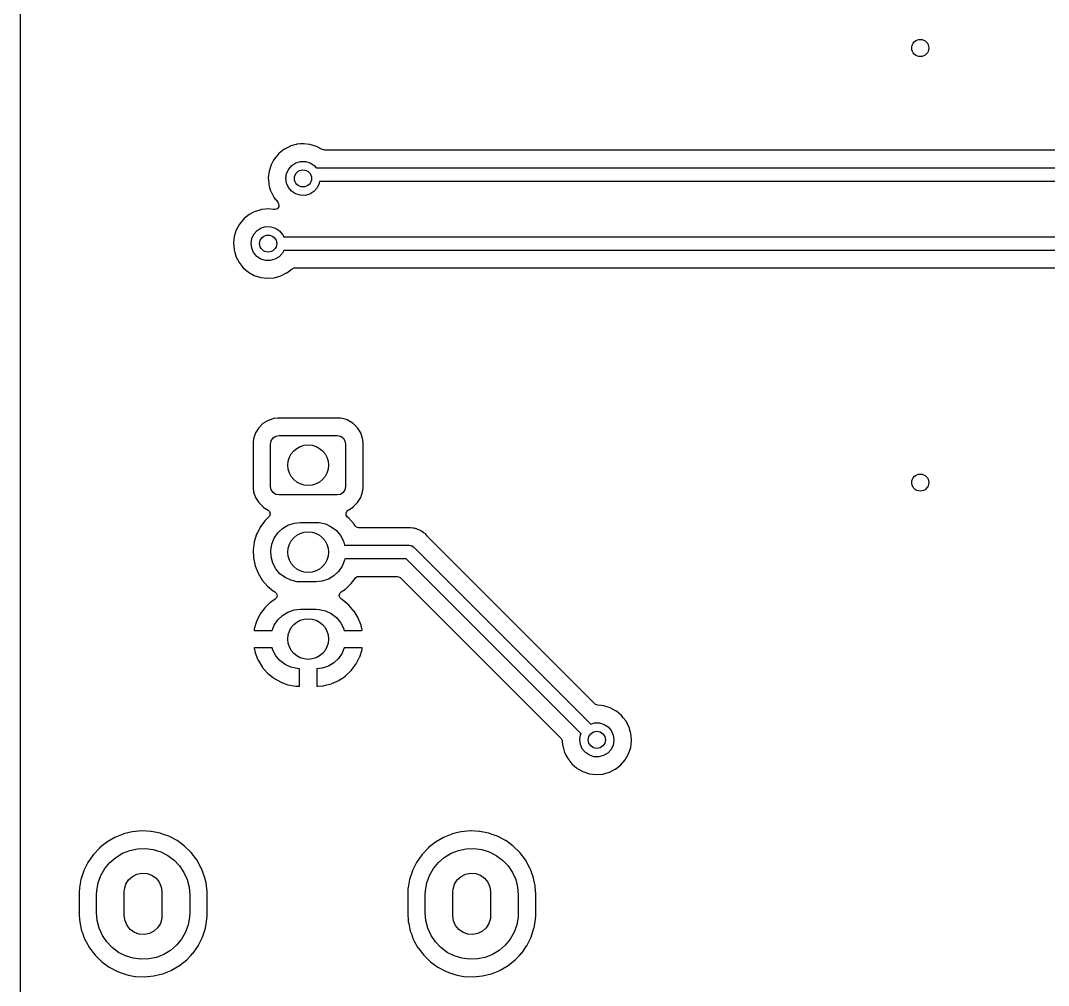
# Model space of a CAD drawing. Extents: x 63 to 234, y -148 to -41.
# Drawn here: x 62.62 to 92.64, y -95.98 to -67.78 of the extents above; entities that cross this region are included whole.
import ezdxf

# ---------------------------------------------------------------- set-up
doc = ezdxf.new("R2010")
doc.units = 0
doc.layers.add('BLACK', color=7, linetype='CONTINUOUS')

msp = doc.modelspace()

# ---------------------------------------------------------------- linework, layer by layer
at = {"layer": 'BLACK', "linetype": 'CONTINUOUS'}
for p, q in [((62.6155, -147.447), (62.6155, -40.7665)), ((70.4809, -71.4533), (70.4445, -71.4723)), ((70.4864, -71.4504), (70.4809, -71.4533)), ((70.4809, -71.4533), (70.4809, -71.4533)), ((70.6158, -71.4123), (70.4864, -71.4504)), ((70.6702, -71.3963), (70.6158, -71.4123)), ((70.6761, -71.3946), (70.6702, -71.3963)), ((70.6702, -71.3963), (70.6702, -71.3963)), ((70.6822, -71.394), (70.6761, -71.3946)), ((70.6823, -71.394), (70.6822, -71.394)), ((70.7906, -71.3842), (70.6823, -71.394)), ((70.8731, -71.3766), (70.7906, -71.3842)), ((70.8792, -71.3773), (70.8731, -71.3766)), ((71.0636, -71.3967), (70.8792, -71.3773)), ((70.8792, -71.3773), (70.8792, -71.3773)), ((71.0698, -71.3973), (71.0636, -71.3967)), ((71.0636, -71.3967), (71.0636, -71.3967)), ((71.2587, -71.4558), (71.0698, -71.3973)), ((71.4294, -71.5481), (71.2587, -71.4558)), ((70.157, -71.666), (70.0298, -71.8175)), ((70.3111, -71.542), (70.157, -71.666)), ((70.4445, -71.4723), (70.3111, -71.542)), ((71.4327, -71.5499), (71.4294, -71.5481)), ((71.4294, -71.5481), (71.4294, -71.5481)), ((71.433, -71.5492), (71.4327, -71.5499)), ((71.4991, -71.5694), (71.433, -71.5492)), ((173.502, -71.5694), (71.4991, -71.5694)), ((69.9346, -71.9908), (69.8748, -72.1793)), ((70.0077, -71.8578), (69.9346, -71.9908)), ((70.0269, -71.8229), (70.0077, -71.8578)), ((70.0298, -71.8175), (70.0269, -71.8229)), ((70.0269, -71.8229), (70.0269, -71.8229)), ((70.4481, -72.1155), (70.5419, -72.0092)), ((70.5419, -72.0092), (70.6618, -71.9336)), ((70.6618, -71.9336), (70.7981, -71.8946)), ((70.7981, -71.8946), (70.9399, -71.8955)), ((70.9399, -71.8955), (71.0757, -71.9361)), ((71.0757, -71.9361), (71.1947, -72.0132)), ((71.1947, -72.0132), (71.2504, -72.0779)), ((69.8748, -72.1793), (69.8527, -72.3759)), ((70.366, -72.3839), (70.3878, -72.2438)), ((70.3878, -72.2438), (70.4481, -72.1155)), ((71.2504, -72.0779), (173.765, -72.0779)), ((69.8527, -72.3759), (69.8532, -72.382)), ((69.8532, -72.382), (69.8649, -72.5209)), ((69.8649, -72.5209), (69.8693, -72.5729)), ((69.8693, -72.5729), (69.8806, -72.6125)), ((69.8806, -72.6125), (69.9213, -72.7545)), ((70.3844, -72.5245), (70.366, -72.3839)), ((70.4415, -72.6542), (70.3844, -72.5245)), ((70.5327, -72.7627), (70.4415, -72.6542)), ((71.3423, -72.542), (71.2805, -72.6696)), ((71.3531, -72.4779), (71.3423, -72.542)), ((173.848, -72.4779), (71.3531, -72.4779)), ((69.9213, -72.7545), (69.9238, -72.763)), ((69.9238, -72.763), (70.0142, -72.939)), ((70.0142, -72.939), (70.018, -72.9438)), ((70.018, -72.9438), (70.137, -73.094)), ((70.6507, -72.8413), (70.5327, -72.7627)), ((70.7861, -72.8836), (70.6507, -72.8413)), ((70.9278, -72.8862), (70.7861, -72.8836)), ((71.0646, -72.8489), (70.9278, -72.8862)), ((71.1854, -72.7747), (71.0646, -72.8489)), ((71.2805, -72.6696), (71.1854, -72.7747)), ((70.1575, -73.2203), (70.1139, -73.2764)), ((70.137, -73.094), (70.1354, -73.0953)), ((70.1354, -73.0953), (70.1638, -73.1496)), ((70.1638, -73.1496), (70.1575, -73.2203)), ((69.2951, -73.447), (69.141, -73.571)), ((69.4238, -73.3797), (69.2951, -73.447)), ((69.4649, -73.3583), (69.4238, -73.3797)), ((69.4704, -73.3554), (69.4649, -73.3583)), ((69.4649, -73.3583), (69.4649, -73.3583)), ((69.5751, -73.3246), (69.4704, -73.3554)), ((69.6542, -73.3013), (69.5751, -73.3246)), ((69.6601, -73.2996), (69.6542, -73.3013)), ((69.6542, -73.3013), (69.6542, -73.3013)), ((69.6662, -73.299), (69.6601, -73.2996)), ((69.6663, -73.299), (69.6662, -73.299)), ((69.7746, -73.2892), (69.6663, -73.299)), ((69.8571, -73.2816), (69.7746, -73.2892)), ((69.8632, -73.2823), (69.8571, -73.2816)), ((70.0028, -73.297), (69.8632, -73.2823)), ((69.8632, -73.2823), (69.8632, -73.2823)), ((70.0223, -73.299), (70.0028, -73.297)), ((70.027, -73.2995), (70.0223, -73.299)), ((70.047, -73.3), (70.027, -73.2995)), ((70.1139, -73.2764), (70.047, -73.3)), ((68.9349, -73.8661), (68.9186, -73.8958)), ((69.0109, -73.7279), (68.9349, -73.8661)), ((69.0138, -73.7225), (69.0109, -73.7279)), ((69.0109, -73.7279), (69.0109, -73.7279)), ((69.141, -73.571), (69.0138, -73.7225)), ((69.5259, -73.9142), (69.6458, -73.8386)), ((69.6458, -73.8386), (69.7821, -73.7996)), ((69.7821, -73.7996), (69.9239, -73.8005)), ((69.9239, -73.8005), (70.0597, -73.8411)), ((70.0597, -73.8411), (70.1787, -73.9182)), ((68.8588, -74.0843), (68.8367, -74.2809)), ((68.9186, -73.8958), (68.8588, -74.0843)), ((69.35, -74.2889), (69.3718, -74.1488)), ((69.3718, -74.1488), (69.4321, -74.0205)), ((69.4321, -74.0205), (69.5259, -73.9142)), ((70.1787, -73.9182), (70.2712, -74.0256)), ((70.2712, -74.0256), (70.3028, -74.095)), ((70.3028, -74.095), (127.512, -74.095)), ((68.8367, -74.2809), (68.8372, -74.287)), ((68.8372, -74.287), (68.8513, -74.4546)), ((68.8513, -74.4546), (68.8533, -74.4779)), ((69.3684, -74.4295), (69.35, -74.2889)), ((69.4255, -74.5592), (69.3684, -74.4295)), ((68.8533, -74.4779), (68.8759, -74.5569)), ((68.8759, -74.5569), (68.9028, -74.6505)), ((68.9028, -74.6505), (68.9078, -74.668)), ((68.9078, -74.668), (68.9982, -74.844)), ((69.5167, -74.6677), (69.4255, -74.5592)), ((69.6347, -74.7463), (69.5167, -74.6677)), ((69.7701, -74.7886), (69.6347, -74.7463)), ((70.0486, -74.7539), (69.9118, -74.7912)), ((70.1694, -74.6797), (70.0486, -74.7539)), ((70.2645, -74.5746), (70.1694, -74.6797)), ((70.3031, -74.495), (70.2645, -74.5746)), ((127.429, -74.495), (70.3031, -74.495)), ((68.9982, -74.844), (69.121, -74.999)), ((69.121, -74.999), (69.2716, -75.1271)), ((69.9118, -74.7912), (69.7701, -74.7886)), ((70.393, -75.1506), (70.5471, -75.0302)), ((70.5471, -75.0302), (70.6131, -75.004)), ((70.6131, -75.004), (70.6247, -75.0035)), ((70.6247, -75.0035), (127.166, -75.0035)), ((69.2716, -75.1271), (69.4443, -75.2236)), ((69.4443, -75.2236), (69.6324, -75.2847)), ((69.6324, -75.2847), (69.8288, -75.3082)), ((69.8288, -75.3082), (69.8349, -75.3077)), ((69.8349, -75.3077), (70.0198, -75.2935)), ((69.8349, -75.3077), (69.8349, -75.3077)), ((70.0198, -75.2935), (70.026, -75.293)), ((70.0198, -75.2935), (70.0198, -75.2935)), ((70.026, -75.293), (70.2165, -75.2398)), ((70.2165, -75.2398), (70.222, -75.237)), ((70.222, -75.237), (70.3875, -75.1534)), ((70.222, -75.237), (70.222, -75.237)), ((70.3875, -75.1534), (70.393, -75.1506)), ((70.3875, -75.1534), (70.3875, -75.1534)), ((69.6977, -79.5535), (69.5727, -79.6787)), ((69.8481, -79.4604), (69.6977, -79.5535)), ((69.932, -79.4325), (69.8481, -79.4604)), ((70.0093, -79.4067), (69.932, -79.4325)), ((70.0158, -79.4045), (70.0093, -79.4067)), ((70.0093, -79.4067), (70.0093, -79.4067)), ((70.0227, -79.4038), (70.0158, -79.4045)), ((70.1183, -79.3938), (70.0227, -79.4038)), ((70.0227, -79.4038), (70.0227, -79.4038)), ((70.1184, -79.3938), (70.1183, -79.3938)), ((70.1216, -79.3935), (70.1184, -79.3938)), ((71.9124, -79.3935), (70.1216, -79.3935)), ((71.967, -79.3991), (71.9124, -79.3935)), ((72.01, -79.4035), (71.967, -79.3991)), ((72.0169, -79.4042), (72.01, -79.4035)), ((72.01, -79.4035), (72.01, -79.4035)), ((72.0234, -79.4064), (72.0169, -79.4042)), ((72.097, -79.4308), (72.0234, -79.4064)), ((72.0234, -79.4064), (72.0234, -79.4064)), ((72.1847, -79.4599), (72.097, -79.4308)), ((72.191, -79.4637), (72.1847, -79.4599)), ((72.3291, -79.5489), (72.191, -79.4637)), ((72.191, -79.4637), (72.191, -79.4637)), ((72.3353, -79.5527), (72.3291, -79.5489)), ((72.4605, -79.6777), (72.3353, -79.5527)), ((69.4799, -79.8293), (69.4242, -79.9971)), ((69.5727, -79.6787), (69.4799, -79.8293)), ((72.5536, -79.8281), (72.4605, -79.6777)), ((72.6095, -79.9958), (72.5536, -79.8281)), ((69.4242, -79.9971), (69.4135, -80.1016)), ((69.4135, -80.1016), (69.4135, -81.4424)), ((69.922, -80.152), (69.941, -80.0563)), ((69.922, -81.392), (69.922, -80.152)), ((69.941, -80.0563), (69.9952, -79.9752)), ((69.9952, -79.9752), (70.0763, -79.921)), ((70.0763, -79.921), (70.172, -79.902)), ((70.172, -79.902), (71.862, -79.902)), ((71.862, -79.902), (71.9577, -79.921)), ((71.9577, -79.921), (72.0388, -79.9752)), ((72.0388, -79.9752), (72.093, -80.0563)), ((72.093, -80.0563), (72.112, -80.152)), ((72.112, -80.152), (72.112, -81.392)), ((72.6205, -80.1016), (72.6095, -79.9958)), ((72.6205, -81.4424), (72.6205, -80.1016)), ((69.4135, -81.4424), (69.4245, -81.5482)), ((69.4245, -81.5482), (69.4804, -81.7159)), ((69.941, -81.4877), (69.922, -81.392)), ((69.9952, -81.5688), (69.941, -81.4877)), ((70.0763, -81.623), (69.9952, -81.5688)), ((70.172, -81.642), (70.0763, -81.623)), ((71.862, -81.642), (70.172, -81.642)), ((71.9577, -81.623), (71.862, -81.642)), ((72.0388, -81.5688), (71.9577, -81.623)), ((72.093, -81.4877), (72.0388, -81.5688)), ((72.112, -81.392), (72.093, -81.4877)), ((72.5541, -81.7147), (72.6098, -81.5469)), ((72.6098, -81.5469), (72.6205, -81.4424)), ((69.4804, -81.7159), (69.5735, -81.8663)), ((69.5735, -81.8663), (69.6987, -81.9913)), ((72.3363, -81.9905), (72.4613, -81.8653)), ((72.4613, -81.8653), (72.5541, -81.7147)), ((69.6987, -81.9913), (69.7049, -81.9951)), ((69.7049, -81.9951), (69.7049, -81.9951)), ((69.7049, -81.9951), (69.8493, -82.0841)), ((69.8493, -82.0841), (69.8479, -82.0863)), ((69.8479, -82.0863), (69.8923, -82.1253)), ((69.8912, -82.2615), (69.8727, -82.2838)), ((69.9118, -82.1936), (69.8912, -82.2615)), ((69.8923, -82.1253), (69.9118, -82.1936)), ((72.1273, -82.16), (72.1641, -82.0992)), ((72.1292, -82.2309), (72.1273, -82.16)), ((72.1692, -82.2896), (72.1292, -82.2309)), ((72.1641, -82.0992), (72.1864, -82.0843)), ((72.1859, -82.0836), (72.3301, -81.9943)), ((72.1864, -82.0843), (72.1859, -82.0836)), ((72.3301, -81.9943), (72.3363, -81.9905)), ((69.7558, -82.3953), (69.6162, -82.583)), ((69.7597, -82.3916), (69.7558, -82.3953)), ((69.8727, -82.2838), (69.7597, -82.3916)), ((69.7597, -82.3916), (69.7597, -82.3916)), ((70.266, -82.619), (70.4271, -82.5222)), ((70.4271, -82.5222), (70.6052, -82.4623)), ((70.6052, -82.4623), (70.792, -82.442)), ((70.792, -82.442), (71.242, -82.442)), ((71.242, -82.442), (71.339, -82.4474)), ((71.339, -82.4474), (71.5224, -82.4884)), ((71.5224, -82.4884), (71.6927, -82.5678)), ((71.6927, -82.5678), (71.842, -82.682)), ((72.2065, -82.3202), (72.1692, -82.2896)), ((72.3598, -82.4969), (72.2065, -82.3202)), ((72.3626, -82.5014), (72.3598, -82.4969)), ((72.3878, -82.5429), (72.3626, -82.5014)), ((72.4274, -82.5835), (72.3878, -82.5429)), ((69.5102, -82.7915), (69.4408, -83.0149)), ((69.5348, -82.743), (69.5102, -82.7915)), ((69.6138, -82.5877), (69.5348, -82.743)), ((69.6162, -82.583), (69.6138, -82.5877)), ((69.6138, -82.5877), (69.6138, -82.5877)), ((70.0238, -82.9036), (70.1295, -82.7481)), ((70.1295, -82.7481), (70.266, -82.619)), ((71.842, -82.682), (71.9633, -82.8255)), ((71.9633, -82.8255), (72.0509, -82.9917)), ((72.4955, -82.6035), (72.4274, -82.5835)), ((73.9402, -82.6035), (72.4955, -82.6035)), ((73.9474, -82.6033), (73.9402, -82.6035)), ((74.002, -82.6001), (73.9474, -82.6033)), ((74.0096, -82.5997), (74.002, -82.6001)), ((74.002, -82.6001), (74.002, -82.6001)), ((74.0724, -82.6113), (74.0096, -82.5997)), ((74.0789, -82.6124), (74.0724, -82.6113)), ((74.1051, -82.6158), (74.0789, -82.6124)), ((74.1348, -82.6197), (74.1051, -82.6158)), ((74.1423, -82.6207), (74.1348, -82.6197)), ((74.1348, -82.6197), (74.1348, -82.6197)), ((74.1494, -82.6235), (74.1423, -82.6207)), ((74.152, -82.6241), (74.1494, -82.6235)), ((74.1682, -82.6288), (74.152, -82.6241)), ((74.1708, -82.6296), (74.1682, -82.6288)), ((74.1782, -82.631), (74.1708, -82.6296)), ((74.2365, -82.6572), (74.1782, -82.631)), ((74.2425, -82.6598), (74.2365, -82.6572)), ((74.295, -82.6802), (74.2425, -82.6598)), ((74.295, -82.6803), (74.295, -82.6802)), ((74.3021, -82.683), (74.295, -82.6803)), ((74.3083, -82.6874), (74.3021, -82.683)), ((74.3106, -82.6886), (74.3083, -82.6874)), ((74.3253, -82.697), (74.3106, -82.6886)), ((74.3276, -82.6984), (74.3253, -82.697)), ((74.3345, -82.7015), (74.3276, -82.6984)), ((74.3405, -82.7062), (74.3345, -82.7015)), ((74.3848, -82.7409), (74.3405, -82.7062)), ((74.3901, -82.7449), (74.3848, -82.7409)), ((74.4424, -82.7816), (74.3901, -82.7449)), ((74.451, -82.7915), (74.4424, -82.7816)), ((74.4804, -82.8252), (74.451, -82.7915)), ((74.4862, -82.8315), (74.4804, -82.8252)), ((79.4061, -87.7513), (74.4862, -82.8315)), ((69.4408, -83.0149), (69.4101, -83.2468)), ((69.9234, -83.2634), (69.954, -83.078)), ((69.954, -83.078), (70.0238, -82.9036)), ((72.0509, -82.9917), (72.084, -83.112)), ((72.084, -83.112), (73.9651, -83.112)), ((73.9651, -83.112), (73.9977, -83.1195)), ((73.9977, -83.1195), (74.0309, -83.1232)), ((74.0309, -83.1232), (74.0406, -83.1294)), ((74.0406, -83.1294), (74.0518, -83.1319)), ((74.0518, -83.1319), (74.0779, -83.1528)), ((74.0779, -83.1528), (74.1062, -83.1706)), ((74.1062, -83.1706), (79.2708, -88.3352)), ((69.4101, -83.2468), (69.4188, -83.4806)), ((69.9332, -83.4511), (69.9234, -83.2634)), ((69.9831, -83.6323), (69.9332, -83.4511)), ((69.4188, -83.4806), (69.4669, -83.7096)), ((69.4669, -83.7096), (69.5528, -83.9271)), ((70.0707, -83.7985), (69.9831, -83.6323)), ((72.0102, -83.7204), (71.9045, -83.8759)), ((72.08, -83.546), (72.0102, -83.7204)), ((72.0856, -83.512), (72.08, -83.546)), ((73.882, -83.512), (72.0856, -83.512)), ((78.9887, -88.6188), (73.882, -83.512)), ((69.5528, -83.9271), (69.6742, -84.1271)), ((70.192, -83.942), (70.0707, -83.7985)), ((70.3413, -84.0562), (70.192, -83.942)), ((70.5116, -84.1356), (70.3413, -84.0562)), ((71.768, -84.005), (71.6069, -84.1018)), ((71.9045, -83.8759), (71.768, -84.005)), ((72.3537, -84.1271), (72.3953, -84.0713)), ((72.3953, -84.0713), (72.452, -84.0286)), ((72.452, -84.0286), (72.4964, -84.0205)), ((72.4964, -84.0205), (73.6191, -84.0205)), ((73.6191, -84.0205), (73.6873, -84.0405)), ((73.6873, -84.0405), (73.7082, -84.0574)), ((73.7082, -84.0574), (78.4056, -88.7547)), ((69.6742, -84.1271), (69.8275, -84.3038)), ((69.8275, -84.3038), (70.0084, -84.4522)), ((70.695, -84.1766), (70.5116, -84.1356)), ((70.792, -84.182), (70.695, -84.1766)), ((71.242, -84.182), (70.792, -84.182)), ((71.4288, -84.1617), (71.242, -84.182)), ((71.6069, -84.1018), (71.4288, -84.1617)), ((72.1089, -84.3902), (72.2782, -84.2287)), ((72.2782, -84.2287), (72.3537, -84.1271)), ((70.0084, -84.4522), (70.013, -84.4548)), ((70.013, -84.4548), (70.013, -84.4548)), ((70.013, -84.4548), (70.046, -84.4736)), ((70.046, -84.4736), (70.0953, -84.5247)), ((70.0832, -84.6604), (70.054, -84.6876)), ((70.1092, -84.5943), (70.0832, -84.6604)), ((70.0953, -84.5247), (70.1092, -84.5943)), ((71.9249, -84.5703), (71.9508, -84.5042)), ((71.9387, -84.6399), (71.9249, -84.5703)), ((71.988, -84.691), (71.9387, -84.6399)), ((71.9508, -84.5042), (71.98, -84.477)), ((71.98, -84.477), (72.0584, -84.4242)), ((72.0584, -84.4242), (72.1089, -84.3902)), ((69.753, -84.9399), (69.6198, -85.119)), ((69.7601, -84.9319), (69.753, -84.9399)), ((69.9216, -84.7779), (69.7601, -84.9319)), ((69.9298, -84.7712), (69.9216, -84.7779)), ((70.054, -84.6876), (69.9298, -84.7712)), ((72.0207, -84.7096), (71.988, -84.691)), ((72.0295, -84.7156), (72.0207, -84.7096)), ((72.202, -84.8571), (72.0295, -84.7156)), ((72.2097, -84.8646), (72.202, -84.8571)), ((72.3559, -85.0331), (72.2097, -84.8646)), ((69.6142, -85.128), (69.513, -85.3269)), ((69.6198, -85.119), (69.6142, -85.128)), ((70.1295, -85.2881), (70.266, -85.159)), ((70.266, -85.159), (70.4271, -85.0622)), ((70.4271, -85.0622), (70.6052, -85.0023)), ((70.6052, -85.0023), (70.792, -84.982)), ((70.792, -84.982), (71.242, -84.982)), ((71.242, -84.982), (71.339, -84.9874)), ((71.339, -84.9874), (71.5224, -85.0284)), ((71.5224, -85.0284), (71.6927, -85.1078)), ((71.6927, -85.1078), (71.842, -85.222)), ((71.842, -85.222), (71.9633, -85.3655)), ((72.3622, -85.0417), (72.3559, -85.0331)), ((72.478, -85.2325), (72.3622, -85.0417)), ((72.4827, -85.242), (72.478, -85.2325)), ((72.5647, -85.4496), (72.4827, -85.242)), ((69.4406, -85.5603), (69.438, -85.58)), ((69.438, -85.58), (69.4402, -85.5942)), ((69.4429, -85.5499), (69.4406, -85.5603)), ((69.509, -85.3368), (69.4429, -85.5499)), ((69.513, -85.3269), (69.509, -85.3368)), ((69.9621, -85.598), (70.0238, -85.4436)), ((70.0238, -85.4436), (70.1295, -85.2881)), ((71.9633, -85.3655), (72.0509, -85.5317)), ((72.0509, -85.5317), (72.0692, -85.598)), ((72.5677, -85.4598), (72.5647, -85.4496)), ((72.5937, -85.5834), (72.5677, -85.4598)), ((69.4402, -85.5942), (69.4533, -85.598)), ((69.4533, -85.598), (69.9621, -85.598)), ((72.0692, -85.598), (72.5786, -85.598)), ((72.5786, -85.598), (72.5922, -85.594)), ((72.5922, -85.594), (72.5937, -85.5834)), ((69.4418, -86.11), (69.4403, -86.1206)), ((69.4403, -86.1206), (69.4663, -86.2442)), ((69.4554, -86.106), (69.4418, -86.11)), ((69.9648, -86.106), (69.4554, -86.106)), ((69.9831, -86.1723), (69.9648, -86.106)), ((70.0707, -86.3385), (69.9831, -86.1723)), ((72.0719, -86.106), (72.0102, -86.2604)), ((72.5807, -86.106), (72.0719, -86.106)), ((72.525, -86.3672), (72.5911, -86.1541)), ((72.5938, -86.1098), (72.5807, -86.106)), ((72.5911, -86.1541), (72.5934, -86.1437)), ((72.5934, -86.1437), (72.596, -86.124)), ((72.596, -86.124), (72.5938, -86.1098)), ((69.4663, -86.2442), (69.4693, -86.2544)), ((69.4693, -86.2544), (69.5513, -86.462)), ((69.5513, -86.462), (69.556, -86.4715)), ((69.556, -86.4715), (69.6718, -86.6623)), ((70.192, -86.482), (70.0707, -86.3385)), ((70.3413, -86.5962), (70.192, -86.482)), ((71.9045, -86.4159), (71.768, -86.545)), ((72.0102, -86.2604), (71.9045, -86.4159)), ((72.4198, -86.576), (72.521, -86.3771)), ((72.521, -86.3771), (72.525, -86.3672)), ((69.6718, -86.6623), (69.6781, -86.6709)), ((69.6781, -86.6709), (69.8243, -86.8394)), ((70.5116, -86.6756), (70.3413, -86.5962)), ((70.695, -86.7166), (70.5116, -86.6756)), ((70.763, -86.7204), (70.695, -86.7166)), ((70.763, -87.2165), (70.763, -86.7204)), ((71.4288, -86.7017), (71.271, -86.7188)), ((71.271, -86.7188), (71.271, -87.2119)), ((71.6069, -86.6418), (71.4288, -86.7017)), ((71.768, -86.545), (71.6069, -86.6418)), ((72.1124, -86.9261), (72.2739, -86.7721)), ((72.2739, -86.7721), (72.281, -86.7641)), ((72.281, -86.7641), (72.4142, -86.585)), ((72.4142, -86.585), (72.4198, -86.576)), ((69.8243, -86.8394), (69.832, -86.8469)), ((69.832, -86.8469), (70.0045, -86.9884)), ((70.0045, -86.9884), (70.0133, -86.9944)), ((70.0133, -86.9944), (70.2073, -87.1048)), ((71.7062, -87.1543), (71.9097, -87.0626)), ((71.9097, -87.0626), (71.919, -87.0574)), ((71.919, -87.0574), (72.1042, -86.9328)), ((72.1042, -86.9328), (72.1124, -86.9261)), ((70.2073, -87.1048), (70.2169, -87.1093)), ((70.2169, -87.1093), (70.4267, -87.1854)), ((70.4267, -87.1854), (70.437, -87.1882)), ((70.437, -87.1882), (70.6578, -87.2281)), ((70.6578, -87.2281), (70.666, -87.229)), ((70.666, -87.229), (70.6849, -87.2299)), ((70.6849, -87.2299), (70.6878, -87.23)), ((70.6878, -87.23), (70.7449, -87.23)), ((70.7449, -87.23), (70.7601, -87.2255)), ((70.7601, -87.2255), (70.7613, -87.2241)), ((70.7613, -87.2241), (70.763, -87.2165)), ((71.271, -87.2119), (71.2755, -87.2271)), ((71.2755, -87.2271), (71.2769, -87.2283)), ((71.2769, -87.2283), (71.2845, -87.23)), ((71.2845, -87.23), (71.2981, -87.23)), ((71.2981, -87.23), (71.3034, -87.2298)), ((71.3034, -87.2298), (71.4697, -87.2157)), ((71.4697, -87.2157), (71.4802, -87.2139)), ((71.4802, -87.2139), (71.6962, -87.1578)), ((71.6962, -87.1578), (71.7062, -87.1543)), ((79.4164, -87.7605), (79.4061, -87.7513)), ((79.482, -87.7875), (79.4164, -87.7605)), ((79.5793, -87.7978), (79.482, -87.7875)), ((79.6488, -87.8051), (79.5793, -87.7978)), ((79.655, -87.8057), (79.6488, -87.8051)), ((79.6488, -87.8051), (79.6488, -87.8051)), ((79.8439, -87.8642), (79.655, -87.8057)), ((80.0179, -87.9583), (79.8439, -87.8642)), ((80.0226, -87.9622), (80.0179, -87.9583)), ((80.1074, -88.0323), (80.0226, -87.9622)), ((80.0226, -87.9622), (80.0226, -87.9622)), ((80.1703, -88.0843), (80.1074, -88.0323)), ((80.1742, -88.0891), (80.1703, -88.0843)), ((80.2249, -88.1513), (80.1742, -88.0891)), ((80.1742, -88.0891), (80.1742, -88.0891)), ((80.2953, -88.2376), (80.2249, -88.1513)), ((80.3881, -88.4122), (80.2953, -88.2376)), ((79.2708, -88.3352), (79.3833, -88.303)), ((79.3833, -88.303), (79.5251, -88.3039)), ((79.5251, -88.3039), (79.6609, -88.3445)), ((79.6609, -88.3445), (79.7799, -88.4216)), ((79.7799, -88.4216), (79.8724, -88.529)), ((79.8724, -88.529), (79.9311, -88.6581)), ((80.3966, -88.4402), (80.3881, -88.4122)), ((80.4386, -88.5793), (80.3966, -88.4402)), ((80.4453, -88.6016), (80.4386, -88.5793)), ((78.4056, -88.7547), (78.4396, -88.8171)), ((78.4396, -88.8171), (78.442, -88.8333)), ((78.442, -88.8333), (78.4512, -88.9425)), ((78.9512, -88.7923), (78.973, -88.6522)), ((78.9696, -88.9329), (78.9512, -88.7923)), ((78.973, -88.6522), (78.9887, -88.6188)), ((79.9511, -88.8106), (79.9275, -88.9504)), ((79.9311, -88.6581), (79.9512, -88.7984)), ((79.9512, -88.7984), (79.9511, -88.8106)), ((80.4394, -89.0229), (80.4642, -88.8267)), ((80.4646, -88.7984), (80.4453, -88.6016)), ((80.4642, -88.8267), (80.4646, -88.7984)), ((78.4512, -88.9425), (78.4545, -88.9813)), ((78.4545, -88.9813), (78.4637, -89.0137)), ((78.4637, -89.0137), (78.4965, -89.1281)), ((78.4965, -89.1281), (78.509, -89.1714)), ((78.509, -89.1714), (78.5118, -89.1769)), ((78.5118, -89.1769), (78.5459, -89.2433)), ((79.0267, -89.0626), (78.9696, -88.9329)), ((79.1179, -89.1711), (79.0267, -89.0626)), ((79.2359, -89.2497), (79.1179, -89.1711)), ((79.7706, -89.1831), (79.6498, -89.2573)), ((79.8657, -89.078), (79.7706, -89.1831)), ((79.9275, -88.9504), (79.8657, -89.078)), ((80.377, -89.2106), (80.4394, -89.0229)), ((78.5459, -89.2433), (78.5994, -89.3474)), ((78.5994, -89.3474), (78.7222, -89.5024)), ((79.3713, -89.292), (79.2359, -89.2497)), ((79.513, -89.2946), (79.3713, -89.292)), ((79.6498, -89.2573), (79.513, -89.2946)), ((80.15, -89.5323), (80.2793, -89.3825)), ((80.2793, -89.3825), (80.377, -89.2106)), ((78.7222, -89.5024), (78.7269, -89.5063)), ((78.7269, -89.5063), (78.7269, -89.5063)), ((78.7269, -89.5063), (78.8528, -89.6134)), ((78.8528, -89.6134), (78.8728, -89.6305)), ((78.8728, -89.6305), (79.0455, -89.727)), ((79.0455, -89.727), (79.2336, -89.7881)), ((79.6272, -89.7964), (79.8177, -89.7432)), ((79.8177, -89.7432), (79.8232, -89.7404)), ((79.8232, -89.7404), (79.9887, -89.6568)), ((79.8232, -89.7404), (79.8232, -89.7404)), ((79.9887, -89.6568), (79.9942, -89.654)), ((79.9887, -89.6568), (79.9887, -89.6568)), ((79.9942, -89.654), (80.15, -89.5323)), ((79.2336, -89.7881), (79.43, -89.8116)), ((79.43, -89.8116), (79.4361, -89.8111)), ((79.4361, -89.8111), (79.621, -89.7969)), ((79.4361, -89.8111), (79.4361, -89.8111)), ((79.621, -89.7969), (79.6272, -89.7964)), ((79.621, -89.7969), (79.621, -89.7969)), ((65.6169, -91.5509), (65.3741, -91.6493)), ((65.6212, -91.5492), (65.6169, -91.5509)), ((65.6169, -91.5509), (65.6169, -91.5509)), ((65.7501, -91.5176), (65.6212, -91.5492)), ((65.8801, -91.4858), (65.7501, -91.5176)), ((65.8846, -91.4847), (65.8801, -91.4858)), ((65.8801, -91.4858), (65.8801, -91.4858)), ((66.1545, -91.459), (65.8846, -91.4847)), ((66.1591, -91.4592), (66.1545, -91.459)), ((66.4208, -91.4722), (66.1591, -91.4592)), ((66.1591, -91.4592), (66.1591, -91.4592)), ((66.4253, -91.4725), (66.4208, -91.4722)), ((66.4208, -91.4722), (66.4208, -91.4722)), ((66.4298, -91.4733), (66.4253, -91.4725)), ((66.5933, -91.5056), (66.4298, -91.4733)), ((66.4298, -91.4733), (66.4298, -91.4733)), ((66.6914, -91.5249), (66.5933, -91.5056)), ((66.765, -91.5509), (66.6914, -91.5249)), ((66.9427, -91.6137), (66.765, -91.5509)), ((75.2169, -91.5509), (74.9741, -91.6493)), ((75.2212, -91.5492), (75.2169, -91.5509)), ((75.2169, -91.5509), (75.2169, -91.5509)), ((75.3501, -91.5176), (75.2212, -91.5492)), ((75.4801, -91.4858), (75.3501, -91.5176)), ((75.4846, -91.4847), (75.4801, -91.4858)), ((75.4801, -91.4858), (75.4801, -91.4858)), ((75.7545, -91.459), (75.4846, -91.4847)), ((75.7591, -91.4592), (75.7545, -91.459)), ((76.0208, -91.4722), (75.7591, -91.4592)), ((75.7591, -91.4592), (75.7591, -91.4592)), ((76.0253, -91.4725), (76.0208, -91.4722)), ((76.0208, -91.4722), (76.0208, -91.4722)), ((76.0298, -91.4733), (76.0253, -91.4725)), ((76.1933, -91.5056), (76.0298, -91.4733)), ((76.0298, -91.4733), (76.0298, -91.4733)), ((76.2914, -91.5249), (76.1933, -91.5056)), ((76.365, -91.5509), (76.2914, -91.5249)), ((76.5427, -91.6137), (76.365, -91.5509)), ((65.1358, -91.788), (64.9241, -91.9574)), ((65.3698, -91.651), (65.1358, -91.788)), ((65.3741, -91.6493), (65.3698, -91.651)), ((66.9428, -91.6137), (66.9427, -91.6137)), ((66.9471, -91.6152), (66.9428, -91.6137)), ((67.187, -91.7415), (66.9471, -91.6152)), ((67.1907, -91.7441), (67.187, -91.7415)), ((67.3217, -91.8395), (67.1907, -91.7441)), ((67.4063, -91.901), (67.3217, -91.8395)), ((74.7358, -91.788), (74.5241, -91.9574)), ((74.9698, -91.651), (74.7358, -91.788)), ((74.9741, -91.6493), (74.9698, -91.651)), ((76.5428, -91.6137), (76.5427, -91.6137)), ((76.5471, -91.6152), (76.5428, -91.6137)), ((76.787, -91.7415), (76.5471, -91.6152)), ((76.7907, -91.7441), (76.787, -91.7415)), ((76.9217, -91.8395), (76.7907, -91.7441)), ((77.0063, -91.901), (76.9217, -91.8395)), ((64.739, -92.1555), (64.5844, -92.3783)), ((64.7568, -92.1364), (64.739, -92.1555)), ((64.9209, -91.9607), (64.7568, -92.1364)), ((64.9241, -91.9574), (64.9209, -91.9607)), ((65.3957, -92.2331), (65.5923, -92.1138)), ((65.5923, -92.1138), (65.8062, -92.0294)), ((65.8062, -92.0294), (66.0313, -91.9821)), ((66.0313, -91.9821), (66.2611, -91.9735)), ((66.2611, -91.9735), (66.489, -92.0037)), ((66.489, -92.0037), (66.7087, -92.0719)), ((66.7087, -92.0719), (66.9137, -92.1761)), ((66.9137, -92.1761), (67.0982, -92.3134)), ((67.6002, -92.0906), (67.4063, -91.901)), ((67.7647, -92.3061), (67.6002, -92.0906)), ((74.339, -92.1555), (74.1844, -92.3783)), ((74.3568, -92.1364), (74.339, -92.1555)), ((74.5209, -91.9607), (74.3568, -92.1364)), ((74.5241, -91.9574), (74.5209, -91.9607)), ((74.9957, -92.2331), (75.1923, -92.1138)), ((75.1923, -92.1138), (75.4062, -92.0294)), ((75.4062, -92.0294), (75.6313, -91.9821)), ((75.6313, -91.9821), (75.8611, -91.9735)), ((75.8611, -91.9735), (76.089, -92.0037)), ((76.089, -92.0037), (76.3087, -92.0719)), ((76.3087, -92.0719), (76.5137, -92.1761)), ((76.5137, -92.1761), (76.6982, -92.3134)), ((77.2002, -92.0906), (77.0063, -91.901)), ((77.3647, -92.3061), (77.2002, -92.0906)), ((64.5824, -92.3824), (64.4657, -92.6169)), ((64.5844, -92.3783), (64.5824, -92.3824)), ((64.5824, -92.3824), (64.5824, -92.3824)), ((65.0762, -92.5617), (65.222, -92.3839)), ((65.222, -92.3839), (65.3957, -92.2331)), ((67.0982, -92.3134), (67.2569, -92.4798)), ((67.2569, -92.4798), (67.3853, -92.6706)), ((67.8963, -92.5432), (67.7647, -92.3061)), ((74.1824, -92.3824), (74.0657, -92.6169)), ((74.1844, -92.3783), (74.1824, -92.3824)), ((74.1824, -92.3824), (74.1824, -92.3824)), ((74.6762, -92.5617), (74.822, -92.3839)), ((74.822, -92.3839), (74.9957, -92.2331)), ((76.6982, -92.3134), (76.8569, -92.4798)), ((76.8569, -92.4798), (76.9853, -92.6706)), ((77.4963, -92.5432), (77.3647, -92.3061)), ((64.4636, -92.6211), (64.3792, -92.8788)), ((64.4657, -92.6169), (64.4636, -92.6211)), ((64.884, -92.9777), (64.9624, -92.7615)), ((64.9624, -92.7615), (65.0762, -92.5617)), ((65.8831, -92.7904), (66.0161, -92.7226)), ((66.0161, -92.7226), (66.1625, -92.6931)), ((66.1625, -92.6931), (66.3114, -92.704)), ((66.3114, -92.704), (66.4518, -92.7546)), ((66.4518, -92.7546), (66.5735, -92.8411)), ((67.3853, -92.6706), (67.4798, -92.8803)), ((67.898, -92.5475), (67.8963, -92.5432)), ((67.9008, -92.5549), (67.898, -92.5475)), ((67.898, -92.5475), (67.898, -92.5475)), ((67.9924, -92.7968), (67.9008, -92.5549)), ((74.0636, -92.6211), (73.9792, -92.8788)), ((74.0657, -92.6169), (74.0636, -92.6211)), ((74.484, -92.9777), (74.5624, -92.7615)), ((74.5624, -92.7615), (74.6762, -92.5617)), ((75.4831, -92.7904), (75.6161, -92.7226)), ((75.6161, -92.7226), (75.7625, -92.6931)), ((75.7625, -92.6931), (75.9114, -92.704)), ((75.9114, -92.704), (76.0518, -92.7546)), ((76.0518, -92.7546), (76.1735, -92.8411)), ((76.9853, -92.6706), (77.0798, -92.8803)), ((77.498, -92.5475), (77.4963, -92.5432)), ((77.5008, -92.5549), (77.498, -92.5475)), ((77.498, -92.5475), (77.498, -92.5475)), ((77.5924, -92.7968), (77.5008, -92.5549)), ((64.3784, -92.8833), (64.3389, -93.1108)), ((64.3792, -92.8788), (64.3784, -92.8833)), ((64.3784, -92.8833), (64.3784, -92.8833)), ((64.843, -93.204), (64.884, -92.9777)), ((65.6529, -93.1617), (65.6945, -93.0183)), ((65.6945, -93.0183), (65.7732, -92.8914)), ((65.7732, -92.8914), (65.8831, -92.7904)), ((66.5735, -92.8411), (66.6675, -92.9571)), ((66.6675, -92.9571), (66.7267, -93.0941)), ((67.4798, -92.8803), (67.5376, -93.1029)), ((67.9934, -92.8012), (67.9924, -92.7968)), ((68.0331, -92.9811), (67.9934, -92.8012)), ((67.9934, -92.8012), (67.9934, -92.8012)), ((68.0509, -93.0615), (68.0331, -92.9811)), ((68.0512, -93.0661), (68.0509, -93.0615)), ((68.0633, -93.2332), (68.0512, -93.0661)), ((73.9784, -92.8833), (73.9389, -93.1108)), ((73.9792, -92.8788), (73.9784, -92.8833)), ((73.9784, -92.8833), (73.9784, -92.8833)), ((74.443, -93.204), (74.484, -92.9777)), ((75.2529, -93.1617), (75.2946, -93.0183)), ((75.2946, -93.0183), (75.3732, -92.8914)), ((75.3732, -92.8914), (75.4831, -92.7904)), ((76.1735, -92.8411), (76.2674, -92.9571)), ((76.2674, -92.9571), (76.3267, -93.0941)), ((77.0798, -92.8803), (77.1376, -93.1029)), ((77.5934, -92.8012), (77.5924, -92.7968)), ((77.6331, -92.9811), (77.5934, -92.8012)), ((77.5934, -92.8012), (77.5934, -92.8012)), ((77.6509, -93.0615), (77.6331, -92.9811)), ((77.6512, -93.0661), (77.6509, -93.0615)), ((77.6633, -93.2332), (77.6512, -93.0661)), ((64.3328, -93.1459), (64.3285, -93.2316)), ((64.3285, -93.2316), (64.3285, -93.9209)), ((64.3389, -93.1108), (64.3328, -93.1459)), ((64.837, -93.332), (64.843, -93.204)), ((64.837, -93.852), (64.837, -93.332)), ((65.647, -93.242), (65.6529, -93.1617)), ((65.647, -93.942), (65.647, -93.242)), ((66.7267, -93.0941), (66.747, -93.242)), ((66.747, -93.242), (66.747, -93.942)), ((67.5376, -93.1029), (67.557, -93.332)), ((67.557, -93.332), (67.557, -93.852)), ((68.0655, -93.2631), (68.0633, -93.2332)), ((68.0655, -93.9524), (68.0655, -93.2631)), ((73.9328, -93.1459), (73.9285, -93.2316)), ((73.9285, -93.2316), (73.9285, -93.9209)), ((73.9389, -93.1108), (73.9328, -93.1459)), ((74.437, -93.332), (74.443, -93.204)), ((74.437, -93.852), (74.437, -93.332)), ((75.247, -93.242), (75.2529, -93.1617)), ((75.247, -93.942), (75.247, -93.242)), ((76.3267, -93.0941), (76.347, -93.242)), ((76.347, -93.242), (76.347, -93.942)), ((77.1376, -93.1029), (77.157, -93.332)), ((77.157, -93.332), (77.157, -93.852)), ((77.6655, -93.2631), (77.6633, -93.2332)), ((77.6655, -93.9524), (77.6655, -93.2631)), ((64.3285, -93.9209), (64.3287, -93.9232)), ((64.3287, -93.9232), (64.3287, -93.9232)), ((64.3287, -93.9232), (64.3367, -94.0342)), ((64.8564, -94.0811), (64.837, -93.852)), ((65.6673, -94.0899), (65.647, -93.942)), ((66.747, -93.942), (66.7411, -94.0223)), ((67.551, -93.98), (67.51, -94.2063)), ((67.557, -93.852), (67.551, -93.98)), ((68.0612, -94.0381), (68.0655, -93.9524)), ((73.9285, -93.9209), (73.9287, -93.9232)), ((73.9287, -93.9232), (73.9367, -94.0342)), ((73.9287, -93.9232), (73.9287, -93.9232)), ((74.4564, -94.0811), (74.437, -93.852)), ((75.2673, -94.0899), (75.247, -93.942)), ((76.347, -93.942), (76.3411, -94.0223)), ((77.151, -93.98), (77.11, -94.2063)), ((77.157, -93.852), (77.151, -93.98)), ((77.6612, -94.0381), (77.6655, -93.9524)), ((64.3367, -94.0342), (64.3431, -94.1225)), ((64.3431, -94.1225), (64.3441, -94.1269)), ((64.3441, -94.1269), (64.3441, -94.1269)), ((64.3441, -94.1269), (64.3992, -94.3763)), ((64.9142, -94.3037), (64.8564, -94.0811)), ((65.7266, -94.2269), (65.6673, -94.0899)), ((65.8205, -94.3429), (65.7266, -94.2269)), ((66.6994, -94.1657), (66.6208, -94.2926)), ((66.7411, -94.0223), (66.6994, -94.1657)), ((67.51, -94.2063), (67.4316, -94.4225)), ((68.0156, -94.3007), (68.0606, -94.0419)), ((68.0606, -94.0418), (68.0612, -94.0381)), ((68.0606, -94.0419), (68.0606, -94.0418)), ((73.9367, -94.0342), (73.9431, -94.1225)), ((73.9431, -94.1225), (73.9441, -94.1269)), ((73.9441, -94.1269), (73.9441, -94.1269)), ((73.9441, -94.1269), (73.9992, -94.3763)), ((74.5142, -94.3037), (74.4564, -94.0811)), ((75.3265, -94.2269), (75.2673, -94.0899)), ((75.4205, -94.3429), (75.3265, -94.2269)), ((76.2994, -94.1657), (76.2208, -94.2926)), ((76.3411, -94.0223), (76.2994, -94.1657)), ((77.11, -94.2063), (77.0316, -94.4225)), ((77.6156, -94.3007), (77.6606, -94.0419)), ((77.6606, -94.0418), (77.6612, -94.0381)), ((77.6606, -94.0419), (77.6606, -94.0418)), ((64.3992, -94.3763), (64.4016, -94.3872)), ((64.4016, -94.3872), (64.433, -94.4702)), ((64.433, -94.4702), (64.4674, -94.5609)), ((64.4674, -94.5609), (64.4977, -94.6408)), ((65.0087, -94.5134), (64.9142, -94.3037)), ((65.1371, -94.7042), (65.0087, -94.5134)), ((65.9422, -94.4294), (65.8205, -94.3429)), ((66.0826, -94.48), (65.9422, -94.4294)), ((66.2315, -94.4909), (66.0826, -94.48)), ((66.3779, -94.4614), (66.2315, -94.4909)), ((66.5109, -94.3936), (66.3779, -94.4614)), ((66.6208, -94.2926), (66.5109, -94.3936)), ((67.4316, -94.4225), (67.3178, -94.6223)), ((67.8151, -94.7946), (67.9283, -94.567)), ((67.9283, -94.567), (67.9304, -94.5629)), ((67.9283, -94.567), (67.9283, -94.567)), ((67.9304, -94.5629), (68.0148, -94.3052)), ((68.0148, -94.3052), (68.0156, -94.3007)), ((73.9992, -94.3763), (74.0016, -94.3872)), ((74.0016, -94.3872), (74.033, -94.4702)), ((74.033, -94.4702), (74.0674, -94.5609)), ((74.0674, -94.5609), (74.0977, -94.6408)), ((74.6087, -94.5134), (74.5142, -94.3037)), ((74.7371, -94.7042), (74.6087, -94.5134)), ((75.5422, -94.4294), (75.4205, -94.3429)), ((75.6826, -94.48), (75.5422, -94.4294)), ((75.8315, -94.4909), (75.6826, -94.48)), ((75.9779, -94.4614), (75.8315, -94.4909)), ((76.1109, -94.3936), (75.9779, -94.4614)), ((76.2208, -94.2926), (76.1109, -94.3936)), ((77.0316, -94.4225), (76.9178, -94.6223)), ((77.4151, -94.7946), (77.5283, -94.567)), ((77.5283, -94.567), (77.5304, -94.5629)), ((77.5283, -94.567), (77.5283, -94.567)), ((77.5304, -94.5629), (77.6148, -94.3052)), ((77.6148, -94.3052), (77.6156, -94.3007)), ((64.4977, -94.6408), (64.5177, -94.6769)), ((64.5177, -94.6769), (64.6264, -94.8727)), ((64.6264, -94.8727), (64.6293, -94.8779)), ((64.6293, -94.8779), (64.7938, -95.0934)), ((65.2958, -94.8706), (65.1371, -94.7042)), ((65.4803, -95.0079), (65.2958, -94.8706)), ((67.172, -94.8001), (66.9983, -94.9509)), ((67.3178, -94.6223), (67.172, -94.8001)), ((67.655, -95.0285), (67.8096, -94.8057)), ((67.8096, -94.8057), (67.8151, -94.7946)), ((74.0977, -94.6408), (74.1177, -94.6769)), ((74.1177, -94.6769), (74.2264, -94.8727)), ((74.2264, -94.8727), (74.2293, -94.8779)), ((74.2293, -94.8779), (74.3938, -95.0934)), ((74.8958, -94.8706), (74.7371, -94.7042)), ((75.0803, -95.0079), (74.8958, -94.8706)), ((76.772, -94.8001), (76.5983, -94.9509)), ((76.9178, -94.6223), (76.772, -94.8001)), ((77.255, -95.0285), (77.4096, -94.8057)), ((77.4096, -94.8057), (77.4151, -94.7946)), ((64.7938, -95.0934), (64.9877, -95.283)), ((65.6853, -95.1121), (65.4803, -95.0079)), ((65.905, -95.1803), (65.6853, -95.1121)), ((66.1329, -95.2105), (65.905, -95.1803)), ((66.5878, -95.1546), (66.3627, -95.2019)), ((66.8017, -95.0702), (66.5878, -95.1546)), ((66.9983, -94.9509), (66.8017, -95.0702)), ((67.4699, -95.2266), (67.5914, -95.0966)), ((67.5914, -95.0966), (67.6519, -95.0318)), ((67.6519, -95.0318), (67.655, -95.0285)), ((67.6519, -95.0318), (67.6519, -95.0318)), ((74.3938, -95.0934), (74.5877, -95.283)), ((75.2853, -95.1121), (75.0803, -95.0079)), ((75.505, -95.1803), (75.2853, -95.1121)), ((75.7329, -95.2105), (75.505, -95.1803)), ((76.1878, -95.1546), (75.9627, -95.2019)), ((76.4017, -95.0702), (76.1878, -95.1546)), ((76.5983, -94.9509), (76.4017, -95.0702)), ((77.0699, -95.2266), (77.1914, -95.0966)), ((77.1914, -95.0966), (77.2519, -95.0318)), ((77.2519, -95.0318), (77.255, -95.0285)), ((77.2519, -95.0318), (77.2519, -95.0318)), ((64.9877, -95.283), (64.9914, -95.2857)), ((64.9914, -95.2857), (64.9914, -95.2857)), ((64.9914, -95.2857), (65.2033, -95.4399)), ((65.2033, -95.4399), (65.207, -95.4425)), ((65.207, -95.4425), (65.4469, -95.5688)), ((66.3627, -95.2019), (66.1329, -95.2105)), ((67.0242, -95.533), (67.2582, -95.396)), ((67.2582, -95.396), (67.4699, -95.2266)), ((74.5877, -95.283), (74.5914, -95.2857)), ((74.5914, -95.2857), (74.5914, -95.2857)), ((74.5914, -95.2857), (74.8033, -95.4399)), ((74.8033, -95.4399), (74.807, -95.4425)), ((74.807, -95.4425), (75.0469, -95.5688)), ((75.9627, -95.2019), (75.7329, -95.2105)), ((76.6242, -95.533), (76.8582, -95.396)), ((76.8582, -95.396), (77.0699, -95.2266)), ((65.4469, -95.5688), (65.4512, -95.5703)), ((65.4512, -95.5703), (65.4513, -95.5703)), ((65.4513, -95.5703), (65.5841, -95.6172)), ((65.5841, -95.6172), (65.7026, -95.6591)), ((65.7026, -95.6591), (65.7732, -95.673)), ((65.7732, -95.673), (65.9642, -95.7107)), ((65.9642, -95.7107), (65.9642, -95.7107)), ((65.9642, -95.7107), (65.9687, -95.7115)), ((65.9687, -95.7115), (65.9732, -95.7118)), ((65.9732, -95.7118), (65.9732, -95.7118)), ((65.9732, -95.7118), (66.2349, -95.7248)), ((66.2349, -95.7248), (66.2349, -95.7248)), ((66.2349, -95.7248), (66.2395, -95.725)), ((66.2395, -95.725), (66.5094, -95.6993)), ((66.5094, -95.6993), (66.5139, -95.6982)), ((66.5139, -95.6982), (66.6736, -95.6591)), ((66.5139, -95.6982), (66.5139, -95.6982)), ((66.6736, -95.6591), (66.7728, -95.6348)), ((66.7728, -95.6348), (66.9197, -95.5753)), ((66.9197, -95.5753), (67.0199, -95.5347)), ((67.0199, -95.5347), (67.0242, -95.533)), ((67.0199, -95.5347), (67.0199, -95.5347)), ((75.0469, -95.5688), (75.0512, -95.5703)), ((75.0512, -95.5703), (75.0513, -95.5703)), ((75.0513, -95.5703), (75.1841, -95.6172)), ((75.1841, -95.6172), (75.3026, -95.6591)), ((75.3026, -95.6591), (75.3732, -95.673)), ((75.3732, -95.673), (75.5642, -95.7107)), ((75.5642, -95.7107), (75.5642, -95.7107)), ((75.5642, -95.7107), (75.5687, -95.7115)), ((75.5687, -95.7115), (75.5732, -95.7118)), ((75.5732, -95.7118), (75.5732, -95.7118)), ((75.5732, -95.7118), (75.8349, -95.7248)), ((75.8349, -95.7248), (75.8349, -95.7248)), ((75.8349, -95.7248), (75.8395, -95.725)), ((75.8395, -95.725), (76.1094, -95.6993)), ((76.1094, -95.6993), (76.1139, -95.6982)), ((76.1139, -95.6982), (76.2736, -95.6591)), ((76.1139, -95.6982), (76.1139, -95.6982)), ((76.2736, -95.6591), (76.3728, -95.6348)), ((76.3728, -95.6348), (76.5197, -95.5753)), ((76.5197, -95.5753), (76.6199, -95.5347)), ((76.6199, -95.5347), (76.6242, -95.533)), ((76.6199, -95.5347), (76.6199, -95.5347))]:
    msp.add_line(p, q, dxfattribs=at)
at = {"layer": 'BLACK'}
for centre, radius in [((88.9, -68.58), 0.25), ((70.866, -72.39), 0.25), ((69.85, -74.295), 0.25), ((71.017, -80.772), 0.595), ((88.9, -81.28), 0.25), ((71.017, -83.312), 0.595), ((71.017, -85.852), 0.595), ((79.4512, -88.7984), 0.25)]:
    msp.add_circle(centre, radius, dxfattribs=at)

doc.saveas('drawing.dxf')
